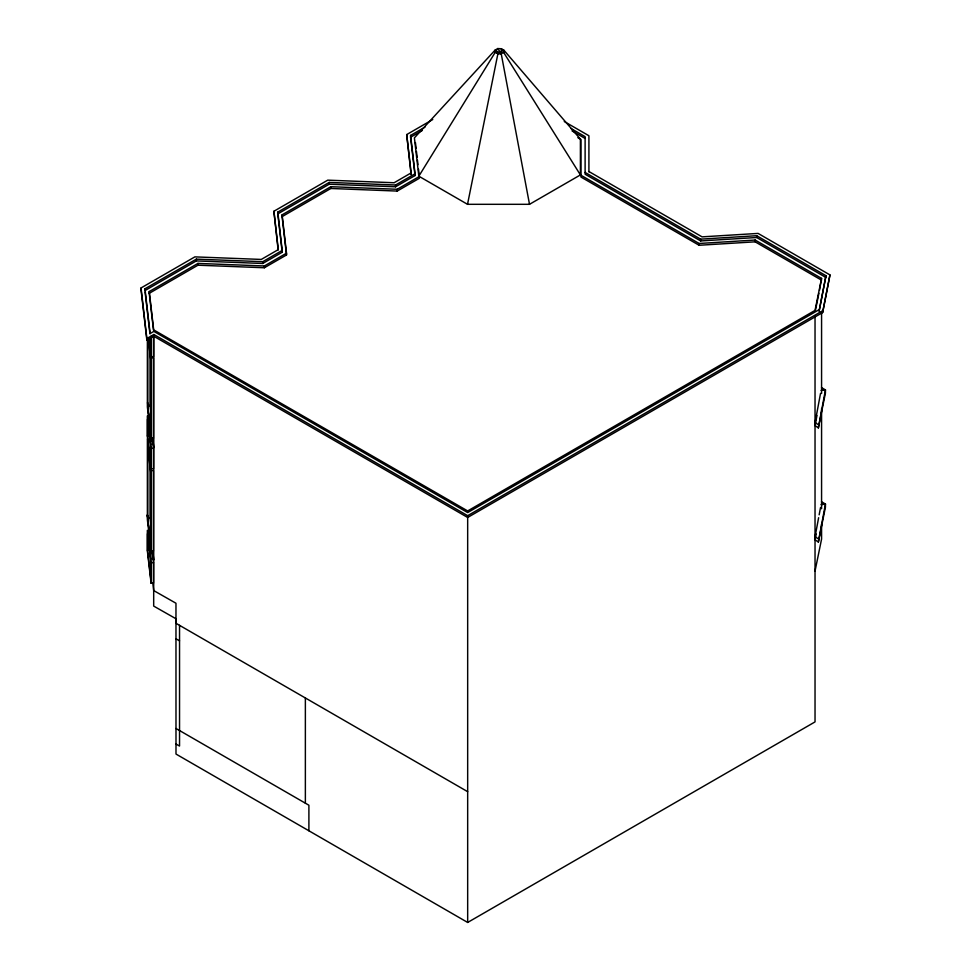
<?xml version="1.0" encoding="UTF-8"?>
<svg xmlns="http://www.w3.org/2000/svg" width="971" height="971" viewBox="0 0 971 971"><rect width="100%" height="100%" fill="white"/><g stroke="black" fill="none" stroke-linecap="round" stroke-linejoin="round"><path stroke-width="1.46" d="M529.511 204.311L501.23 53.781L501.339 48.744L497.795 48.55L495.101 50.104L414.399 137.858L418.829 176.2L467.524 204.311L529.511 204.311L580.403 174.926L580.403 139.144L503.961 50.261L501.339 48.744L580.403 174.926M820.544 393.364L815.07 422.555L818.359 424.728M816.975 415.454L815.07 425.674L818.359 427.847M818.626 517.713L815.07 536.696L818.359 538.869M819.172 514.8L820.544 507.505M816.162 533.977L815.07 539.815L818.359 541.988M467.524 204.311L497.892 53.769L495.271 52.252L495.101 50.104L501.23 53.781L503.973 52.203L503.961 50.261M580.913 175.229L699.12 243.478L755.147 240.031L821.575 278.386L815.033 310.392L467.67 510.94L153.685 329.873L149.255 291.531L197.95 263.408L264.367 265.969L286.506 253.188L282.112 214.822L330.832 186.699L397.2 189.272L419.338 176.491L419.338 178.288L397.2 191.069L330.832 188.483L282.112 216.618L286.506 254.972L264.367 267.753L197.95 265.204L149.255 293.315L153.515 330.189M815.337 310.732L818.893 293.266M819.488 290.353L821.575 278.386M819.026 311.509L825.969 275.703L756.688 235.71L700.674 239.157L585.112 172.437M819.33 310.028L825.969 275.703M432.75 119.53L406.703 134.581L411.121 172.923L394.117 182.742L327.749 180.157L273.907 211.253L278.301 249.608L261.284 259.427L194.868 256.878L141.038 287.962L141.038 289.746L146.876 340.323L153.855 336.294L467.67 517.47L822.643 312.528L829.962 274.914L758.096 233.416L702.069 236.863L588.912 171.527M822.643 312.528L829.962 274.914M815.033 571.094L821.575 539.075L821.575 523.903M418.829 176.2L495.271 52.252L501.23 53.781L497.795 48.55M282.197 250.457L282.197 252.254L262.753 263.481L196.336 260.92L144.946 290.596L144.946 288.8L196.336 259.136L262.753 261.685L282.197 250.457L277.803 212.103L329.218 182.414L395.585 185L415.03 173.773L410.599 135.43L424.982 127.128M282.197 252.254L277.803 213.887L329.218 184.211L395.585 186.784L415.03 175.557L415.03 173.773M415.03 175.557L410.599 137.214L422.373 130.43M146.876 340.323L146.876 338.527L153.855 334.497L467.67 515.674L822.643 310.732M147.568 402.407L148.162 409.932M153.855 447.315L152.665 438.576M153.855 559.891L152.665 551.152M819.026 309.725L467.67 512.579L153.855 331.402L150.117 333.563L144.946 288.8M152.835 583.195L153.685 590.562L175.969 603.234L175.994 754.054L467.67 922.45L815.033 721.902L815.033 316.279M825.423 389.966L821.09 390.439L825.435 389.881L825.435 393L818.347 427.956L825.435 389.881L821.539 387.635M825.423 504.107L821.09 504.58L825.435 504.022L825.435 507.141L818.347 542.097L825.435 504.022L821.539 501.776M570.717 128.342L585.112 136.644L585.112 174.222L700.674 240.942L756.688 237.507L825.969 277.5M577.842 137.664L580.913 139.448L580.913 177.013L699.12 245.262L755.147 241.828L821.575 280.17M149.049 339L151.1 356.697L153.467 356.612L153.467 336.16M148.697 337.787L151.027 358.008L153.394 357.911L153.394 438.504L151.027 438.601L147.374 406.958L147.374 339.692M147.75 340.081L147.75 405.599L150.117 405.502L150.942 413.355M147.507 435.773L150.93 465.425L150.93 448.966L147.507 419.326L147.507 435.773L149.886 435.688L149.886 432.69M151.1 448.384L153.467 448.286L153.467 468.738L151.1 468.823L147.349 436.367L147.349 415.916L151.1 448.384L151.1 468.823M151.027 470.68L153.394 470.583L153.394 551.176L151.027 551.273L147.374 519.631L147.374 438.916L151.027 470.68L151.027 551.273M147.75 518.271L150.651 543.396L150.651 472.027L147.75 446.806L147.75 518.271L150.117 518.186L150.978 525.566M147.507 550.193L150.93 579.833L150.93 563.374L147.507 533.734L147.507 550.193L149.886 550.096L149.886 545.617M151.1 562.792L153.467 562.695L153.467 583.146L151.1 583.243L147.349 550.775L147.349 530.324L151.1 562.792L151.1 583.243M497.892 53.769L501.23 53.781M564.272 121.521L588.912 135.746L588.912 171.831M572.028 130.879L585.112 138.44M467.67 791.681L175.969 623.273L175.982 618.758L153.685 606.086L153.855 334.497M175.969 638.784L179.538 640.848M175.994 728.493L308.899 805.226L308.899 830.788M175.994 744.017L179.538 746.056L179.538 625.324M415.43 142.579L416.11 148.478M416.45 151.427L417.129 157.326M417.469 160.276L417.979 164.694M418.489 169.124L418.999 173.542M278.131 249.923L273.907 211.253M145.116 292.089L149.947 333.866M149.218 338.466L150.93 353.298L150.93 336.84M148.429 340.068L150.651 359.355L150.651 430.723L147.75 405.599M141.038 287.962L146.876 338.527M152.277 437.957L153.467 448.286M152.107 438.504L152.799 444.427M148.502 412.881L149.012 417.299M149.352 420.249L150.032 426.148M150.371 429.097L151.051 434.996M151.391 437.945L151.743 440.895M150.396 440.13L150.918 444.584M152.107 550.897L153.467 562.695M151.937 551.431L152.799 558.847M147.313 515.128L148.162 522.495M148.502 525.445L149.012 529.875M149.522 534.293L150.032 538.723M150.371 541.672L151.051 547.571M151.391 550.521L151.743 553.47M150.396 554.55L150.918 558.993M821.575 311.57L821.575 393.473M821.575 408.633L821.575 508.743M756.688 235.71L756.688 237.507M755.147 240.031L755.147 241.828M700.674 239.157L700.674 240.942M699.12 243.478L699.12 245.262M467.67 515.674L467.67 922.45M411.121 172.923L411.121 174.707L406.703 134.581M410.599 135.43L410.599 137.214M397.2 189.272L397.2 191.069M395.585 185L395.585 186.784M330.832 186.699L330.832 188.483M329.218 182.414L329.218 184.211M305.367 697.967L305.367 803.187M286.506 253.188L286.506 254.972M282.112 214.822L282.112 216.618M277.803 212.103L277.803 213.887M264.367 265.969L264.367 267.753M262.753 261.685L262.753 263.481M197.95 263.408L197.95 265.204M196.336 259.136L196.336 260.92M151.1 336.257L151.1 356.697M151.027 358.008L151.027 438.601M150.092 352.364L150.092 405.963M150.117 466.068L150.117 518.186M149.255 291.531L149.255 293.315M147.956 515.807A2.015 1.165 60 0 0 148.053 517.337A2.015 1.165 60 0 1 147.446 514.848"/></g></svg>
